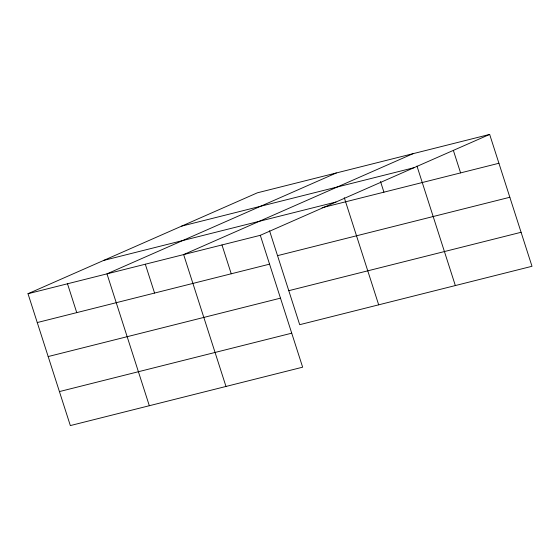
<?xml version="1.0" encoding="UTF-8"?>
<svg xmlns="http://www.w3.org/2000/svg" width="560" height="560" viewBox="0 0 560 560"><rect width="100%" height="100%" fill="white"/><g stroke="black" fill="none" stroke-linecap="round" stroke-linejoin="round"><path stroke-width="0.84" d="M489.664 134.421L260.302 235.312L302.645 367.185L70.336 425.579L28 293.713L257.355 192.815L489.664 134.421L532 266.287L299.698 324.688L269.549 230.783M336.343 172.963L106.981 273.854L149.324 405.727M413 153.692L183.645 254.583L225.981 386.456M181.671 226.114L413.973 167.713M103.691 260.414L335.993 202.02M322.077 207.718L498.918 163.261M28 293.713L260.302 235.312M277.536 255.654L509.838 197.26M37.261 322.553L269.563 264.152M288.778 290.689L521.087 232.288M48.174 356.552L280.483 298.151M59.423 391.58L291.725 333.186M453.446 150.647L460.593 172.9M416.969 166.054L455.343 285.558M380.492 181.454L383.929 192.171M344.281 197.68L378.679 304.829M221.977 244.951L231.231 273.791M145.313 264.222L154.574 293.062M67.494 283.78L76.748 312.627"/></g></svg>
